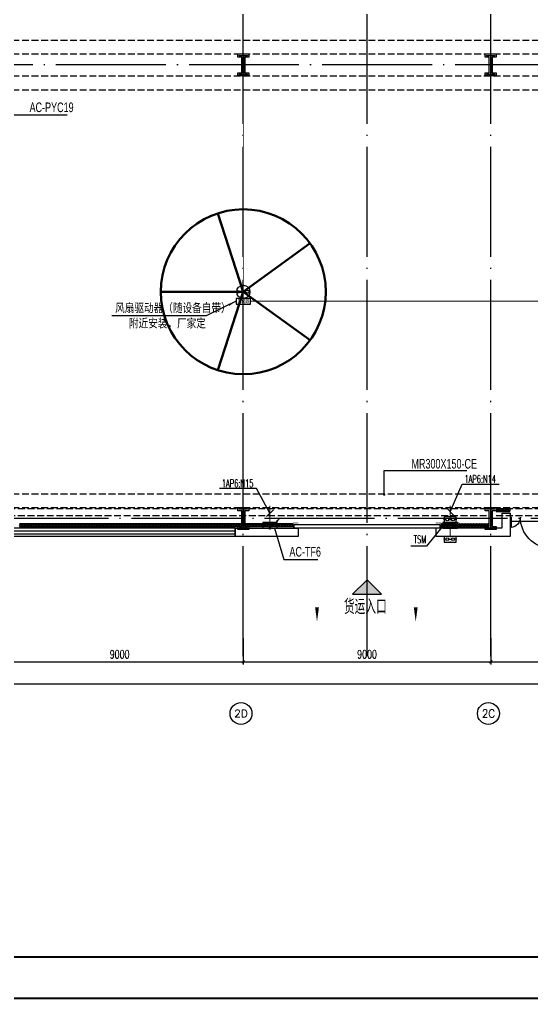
# Model space of a CAD drawing. Extents: x -1396510 to 1250330, y -1892470 to 1623980.
# Drawn here: x -163992 to -145340, y -816618 to -780980 of the extents above; entities that cross this region are included whole.
import ezdxf
from ezdxf.enums import TextEntityAlignment as Align

# ---------------------------------------------------------------- set-up
doc = ezdxf.new("R2010")
doc.units = 0
doc.header["$LTSCALE"] = 1000
doc.header["$MEASUREMENT"] = 0
for name, pattern in [('10平面$0$DASH', [0.35, 0.25, -0.1]), ('DASH', [0.35, 0.25, -0.1]), ('DOTE', [2.42, 2, -0.2, 0.02, -0.2])]:
    doc.linetypes.add(name, pattern=pattern)
doc.layers.get('Defpoints').update_dxf_attribs({"color": 210})
for name, color, linetype in [('0-cxFrame', 155, 'Continuous'), ('10平面$0$WINDOW', 4, 'Continuous'), ('A-AXIS-D', 1, 'Continuous'), ('A-AXIS-DOTE', 14, 'DOTE'), ('A-AXIS-SYMB', 3, 'Continuous'), ('A-HATCH-2', 251, 'Continuous'), ('A-HRAIL', 173, 'Continuous'), ('A-LIN-V', 9, 'Continuous'), ('A-SFCE', 30, 'Continuous'), ('A-TEXT', 61, 'Continuous'), ('A-WINDOW', 140, 'Continuous'), ('AS-COLN', 6, 'Continuous'), ('AS-WALL', 40, 'Continuous'), ('CABLETRAY', 4, 'Continuous'), ('CABLETRAY_DIM', 3, 'Continuous'), ('DIM-照明', 3, 'Continuous'), ('DIM-箱柜', 3, 'Continuous'), ('EQUIP-动力', 3, 'Continuous'), ('EQUIP-箱柜', 3, 'Continuous'), ('FH-tri', 180, 'Continuous'), ('LWIRE', 4, 'Continuous'), ('WIRE-照明', 1, 'Continuous'), ('建-窗', 4, 'Continuous')]:
    doc.layers.add(name, color=color, linetype=linetype)
doc.layers.add('0-cxText', color=131, linetype='Continuous', lineweight=25)
doc.layers.add('A-云线2', color=3, linetype='Continuous', plot=False)
doc.styles.add('_TCH_AXIS', font='COMPLEX', dxfattribs={"bigfont": 'GBCBIG'})
doc.styles.add('_TCH_DIM_T3', font='SIMPLEX', dxfattribs={"width": 0.705882, "bigfont": 'GBCBIG'})
doc.styles.add('_TEL_ATTDEF', font='GBENOR', dxfattribs={"width": 0.8, "height": 3, "bigfont": 'GBCBIG'})
doc.styles.add('_TEL_DIM', font='SIMPLEX', dxfattribs={"width": 0.8, "height": 3.5, "bigfont": 'HZTXT'})
doc.styles.add('A-STANDARD', font='SIMPLEX', dxfattribs={"bigfont": 'GBCBIG'})
doc.styles.add('cx_tuming', font='simhei.ttf')
doc.styles.add('cx_tuqian1', font='')
doc.styles.add('HZTXT5', font='aa.shx', dxfattribs={"width": 0.7, "bigfont": 'hztxt.shx'})
doc.styles.get("Standard").update_dxf_attribs({"font": 'gbenor.shx', "bigfont": 'gbcbig.shx'})
doc.styles.add('黑体', font='simhei.ttf', dxfattribs={"height": 12})
doc.styles.get('cx_tuqian1').set_extended_font_data('SimSun')
doc.dimstyles.new('_TCH_ARCH&&100', dxfattribs={"dimtxt": 297.5, "dimasz": 100, "dimexe": 100, "dimexo": 100, "dimgap": 126.25, "dimtad": 1, "dimdec": 0, "dimzin": 0, "dimdsep": 46, "dimtxsty": '_TCH_DIM_T3', "dimblk": 'ARCHTICK', "dimcen": 0.09, "dimclrt": 7, "dimazin": 2, "dimtfac": 1, "dimtdec": 0, "dimtix": 1, "dimtmove": 2, "dimatfit": 3, "dimfxl": 0, "dimtolj": 1, "dimtzin": 0, "dimarcsym": 0})

# ---------------------------------------------------------------- blocks, each defined once
blk = doc.blocks.new('WINDOW2DLIB$DYNSTYLE$00000005')
at = {"color": 0}
for points in [[(-0.5, 0.5), (-0.5, -0.5)], [(-0.5, 0.5), (0.5, 0.5)], [(0.5, -0.5), (0.5, 0.5)], [(0.5, 0.1667), (-0.5, 0.1667)], [(0.5, -0.1667), (-0.5, -0.1667)], [(-0.5, -0.5), (0.5, -0.5)]]:
    blk.add_lwpolyline(points, dxfattribs=at)
blk = doc.blocks.new('10平面$0$$DorLib2D$00000126')
at = {"color": 0, "linetype": 'Continuous'}
for p, q in [((-0.532, 0.5), (-0.532, 0.9)), ((0.532, 0.9), (0.532, 0.5))]:
    blk.add_line(p, q, dxfattribs=at)
at = {"color": 0, "linetype": '10平面$0$DASH'}
for p, q in [((-0.532, 0.9), (0.532, 0.9)), ((-0.532, 0.5), (0.532, 0.5))]:
    blk.add_line(p, q, dxfattribs=at)
blk = doc.blocks.new('DOOR2DLIB$SYSLIB$00000123')
at = {"color": 0}
for p, q in [((0.475, -0.001), (0.475, 0.752)), ((0.475, 0.752), (0.5, 0.752)), ((0.5, -0.001), (0.5, 0.752)), ((-0.5, 0), (-0.5, 0.252)), ((-0.475, 0.252), (-0.5, 0.252)), ((-0.475, 0), (-0.475, 0.252)), ((-0.475, 0), (-0.5, 0)), ((0.475, -0.001), (0.5, -0.001))]:
    blk.add_line(p, q, dxfattribs=at)
for centre, radius, start, end in [((0.505, -0.002), 0.755, 92.2493, 179.7238), ((-0.501, 0.003), 0.251, 359.7899, 84.0974)]:
    blk.add_arc(centre, radius, start, end, dxfattribs=at)
blk = doc.blocks.new('42343243')
at = {"layer": '10平面$0$WINDOW'}
blk.add_line((-144654, 1222620), (-146154, 1222620), dxfattribs=at)
at = {"layer": 'AS-WALL'}
for p, q in [((-153854, 1223170), (-156154, 1223170)), ((-156154, 1223170), (-156154, 1222870)), ((-153854, 1222870), (-153854, 1223170)), ((-146154, 1223170), (-148854, 1223170)), ((-148854, 1222870), (-148854, 1223170)), ((-146154, 1222620), (-146154, 1223170)), ((-156154, 1222870), (-153854, 1222870)), ((-146454, 1222870), (-148854, 1222870)), ((-146454, 1222320), (-146454, 1222870)), ((-146154, 1222320), (-146154, 1222620)), ((-146454, 1222320), (-146154, 1222320))]:
    blk.add_line(p, q, dxfattribs=at)
at = {"layer": '10平面$0$WINDOW', "zscale": 300}
for name, p, xscale, yscale, rotation in [('DOOR2DLIB$SYSLIB$00000123', (-145404, 1222470), -1500, -1500, 179.9999999999555), ('10平面$0$$DorLib2D$00000126', (-151354, 1223020), 5000, 300, 180)]:
    blk.add_blockref(name, p, dxfattribs=dict(at, xscale=xscale, yscale=yscale, rotation=rotation))
at = {"layer": '建-窗', "xscale": -13200, "yscale": -300, "zscale": 300, "rotation": 359.9999999996728}
blk.add_blockref('WINDOW2DLIB$DYNSTYLE$00000005', (-162754, 1223020), dxfattribs=at)
blk = doc.blocks.new('nt66')
at = {"layer": 'A-HATCH-2', "color": 8}
blk.add_lwpolyline([(-195840, 766870), (-195440, 766870), (-195440, 766758), (-195586, 766758), (-195586, 766182), (-195440, 766182), (-195440, 766070), (-195840, 766070), (-195840, 766182), (-195694, 766182), (-195694, 766758), (-195840, 766758)], close=True, dxfattribs=at)
at = {"layer": 'AS-COLN'}
blk.add_lwpolyline([(-195790, 766820), (-195490, 766820), (-195490, 766808), (-195636, 766808), (-195636, 766132), (-195490, 766132), (-195490, 766120), (-195790, 766120), (-195790, 766132), (-195644, 766132), (-195644, 766808), (-195790, 766808)], close=True, dxfattribs=at)
blk = doc.blocks.new('33333')
for p in [(39786, -109900), (48786, -109900), (39786, -126400), (48786, -126400)]:
    blk.add_blockref('nt66', p)
blk = doc.blocks.new('w42343')
at = {"layer": 'A-HATCH-2', "color": 8, "linetype": 'DASH'}
for p, q in [((-263654, 657470), (-128354, 657470)), ((-263654, 656970), (-128354, 656970)), ((-263654, 656170), (-128354, 656170)), ((-263654, 655670), (-128354, 655670)), ((-263654, 640970), (-128354, 640970)), ((-263654, 640470), (-128354, 640470))]:
    blk.add_line(p, q, dxfattribs=at)
blk = doc.blocks.new('w4324324')
at = {"layer": 'A-HATCH-2', "color": 0, "lineweight": 60}
for q in [(-1694760, 686605), (-1697614, 684532), (-1691907, 684532), (-1696524, 681178), (-1692997, 681178)]:
    blk.add_line((-1694760, 683605), q, dxfattribs=at)
blk.add_circle((-1694760, 683605), 3000, dxfattribs=at)
blk = doc.blocks.new('ner546')
at = {"layer": 'A-LIN-V', "color": 8}
blk.add_blockref('w4324324', (565280, -46744), dxfattribs=at)
blk = doc.blocks.new('3333')
at = {"layer": 'A-SFCE', "const_width": 20}
blk.add_lwpolyline([(-227064, 766320), (-227064, 766510), (-227244, 766510), (-227244, 766320)], dxfattribs=at)
blk = doc.blocks.new('_ArchTick')
at = {"color": 0, "linetype": 'ByBlock', "const_width": 0.4}
blk.add_lwpolyline([(-0.5, -0.5), (0.5, 0.5)], dxfattribs=at)
blk = doc.blocks.new('*D5760')
at = {"layer": 'A-AXIS-D', "color": 0, "lineweight": -2, "transparency": 16777216}
for p, q in [((120300, -86850), (120300, -87810)), ((129300, -86850), (129300, -87810)), ((120300, -87710), (129300, -87710))]:
    blk.add_line(p, q, dxfattribs=at)
at = {"layer": 'Defpoints', "color": 0, "transparency": 16777216}
for p in [(120300, -86750), (129300, -86750), (129300, -87710)]:
    blk.add_point(p, dxfattribs=at)
at = {"layer": 'A-AXIS-D', "color": 0, "lineweight": -2, "transparency": 16777216, "xscale": 100, "yscale": 100, "zscale": 100, "rotation": 180}
blk.add_blockref('_ArchTick', (120300, -87710), dxfattribs=at)
at = {"layer": 'A-AXIS-D', "color": 0, "lineweight": -2, "transparency": 16777216, "xscale": 100, "yscale": 100, "zscale": 100}
blk.add_blockref('_ArchTick', (129300, -87710), dxfattribs=at)
at = {"layer": 'A-AXIS-D', "color": 7, "transparency": 16777216, "insert": (124800, -87435), "char_height": 297.5, "attachment_point": 5, "style": '_TCH_DIM_T3'}
blk.add_mtext('\\A1;9000', dxfattribs=at)
blk = doc.blocks.new('*D5761')
at = {"layer": 'A-AXIS-D', "color": 0, "lineweight": -2, "transparency": 16777216}
for p, q in [((129300, -86850), (129300, -87810)), ((138300, -86850), (138300, -87810)), ((129300, -87710), (138300, -87710))]:
    blk.add_line(p, q, dxfattribs=at)
at = {"layer": 'Defpoints', "color": 0, "transparency": 16777216}
for p in [(129300, -86750), (138300, -86750), (138300, -87710)]:
    blk.add_point(p, dxfattribs=at)
at = {"layer": 'A-AXIS-D', "color": 0, "lineweight": -2, "transparency": 16777216, "xscale": 100, "yscale": 100, "zscale": 100, "rotation": 180}
blk.add_blockref('_ArchTick', (129300, -87710), dxfattribs=at)
at = {"layer": 'A-AXIS-D', "color": 0, "lineweight": -2, "transparency": 16777216, "xscale": 100, "yscale": 100, "zscale": 100}
blk.add_blockref('_ArchTick', (138300, -87710), dxfattribs=at)
at = {"layer": 'A-AXIS-D', "color": 7, "transparency": 16777216, "insert": (133800, -87435), "char_height": 297.5, "attachment_point": 5, "style": '_TCH_DIM_T3'}
blk.add_mtext('\\A1;9000', dxfattribs=at)
blk = doc.blocks.new('*D5762')
at = {"layer": 'A-AXIS-D', "color": 0, "lineweight": -2, "transparency": 16777216}
for p, q in [((138300, -86850), (138300, -87810)), ((147300, -86850), (147300, -87810)), ((138300, -87710), (147300, -87710))]:
    blk.add_line(p, q, dxfattribs=at)
at = {"layer": 'Defpoints', "color": 0, "transparency": 16777216}
for p in [(138300, -86750), (147300, -86750), (147300, -87710)]:
    blk.add_point(p, dxfattribs=at)
at = {"layer": 'A-AXIS-D', "color": 0, "lineweight": -2, "transparency": 16777216, "xscale": 100, "yscale": 100, "zscale": 100, "rotation": 180}
blk.add_blockref('_ArchTick', (138300, -87710), dxfattribs=at)
at = {"layer": 'A-AXIS-D', "color": 0, "lineweight": -2, "transparency": 16777216, "xscale": 100, "yscale": 100, "zscale": 100}
blk.add_blockref('_ArchTick', (147300, -87710), dxfattribs=at)
at = {"layer": 'A-AXIS-D', "color": 7, "transparency": 16777216, "insert": (142800, -87435), "char_height": 297.5, "attachment_point": 5, "style": '_TCH_DIM_T3'}
blk.add_mtext('\\A1;9000', dxfattribs=at)
blk = doc.blocks.new('*D5765')
at = {"layer": 'A-AXIS-D', "color": 0, "lineweight": -2, "transparency": 16777216}
for p, q in [((-900, -86950), (-900, -88610)), ((157100, -86950), (157100, -88610)), ((-900, -88510), (157100, -88510))]:
    blk.add_line(p, q, dxfattribs=at)
at = {"layer": 'Defpoints', "color": 0, "transparency": 16777216}
for p in [(-900, -86850), (157100, -86850), (157100, -88510)]:
    blk.add_point(p, dxfattribs=at)
at = {"layer": 'A-AXIS-D', "color": 0, "lineweight": -2, "transparency": 16777216, "xscale": 100, "yscale": 100, "zscale": 100, "rotation": 180}
blk.add_blockref('_ArchTick', (-900, -88510), dxfattribs=at)
at = {"layer": 'A-AXIS-D', "color": 0, "lineweight": -2, "transparency": 16777216, "xscale": 100, "yscale": 100, "zscale": 100}
blk.add_blockref('_ArchTick', (157100, -88510), dxfattribs=at)
at = {"layer": 'A-AXIS-D', "color": 7, "transparency": 16777216, "insert": (78100, -88235), "char_height": 297.5, "attachment_point": 5, "style": '_TCH_DIM_T3'}
blk.add_mtext('\\A1;158000', dxfattribs=at)
blk = doc.blocks.new('99平面图例外参$0$$LinePat$圆环')
for points in [[(0, 150), (300, 150)], [(0, 0), (300, 0)], [(0, -150), (300, -150)]]:
    blk.add_lwpolyline(points)
at = {"color": 0}
blk.add_circle((150, 0), 150, dxfattribs=at)
blk = doc.blocks.new('$equip$00002854')
for p, q in [((-0.62, 0.13), (-0.1, 0.02)), ((-0.62, -0.13), (-0.62, 0.13)), ((0.62, 0.13), (0.1, 0.02)), ((0.62, -0.13), (0.62, 0.13)), ((-0.1, -0.02), (-0.62, -0.13)), ((0.1, -0.02), (0.62, -0.13))]:
    blk.add_line(p, q)
at = {"const_width": 0.0571}
blk.add_lwpolyline([(-0.69, 0, 1), (0.69, 0, 1), (-0.69, 0, 1.215985)], format="xyb", dxfattribs=at)
for radius in [0.688, 0.104]:
    blk.add_circle((0, 0), radius)
for p in [(-0.69, 0), (0, 0.69), (0.69, 0), (0, -0.69)]:
    blk.add_point(p)
at = {"color": 7, "style": '_TEL_DIM', "flags": 1}
for tag in ['A', 'REMARK']:
    blk.add_attdef(tag, text='', height=0.00002, dxfattribs=at).set_placement((0, 0), align=Align.MIDDLE_CENTER)
blk = doc.blocks.new('$equip$00002926')
for p, q in [((0.75, 0.6), (-0.75, 0.6)), ((-0.75, 0.6), (-0.75, 0)), ((-0.75, 0), (0.75, 0)), ((0.75, 0), (0.75, 0.6))]:
    blk.add_line(p, q)
at = {"const_width": 0.0571}
blk.add_lwpolyline([(-0.75, 0.6), (-0.75, 0), (0.75, 0), (0.75, 0.6), (-0.75, 0.6), (-0.75, 0)], dxfattribs=at)
for p in [(-0.75, 0.3), (0, 0.6), (0, 0), (0.75, 0.3)]:
    blk.add_point(p)
at = {"color": 7, "style": '_TEL_DIM'}
blk.add_attdef('$TEXT$', text='', height=0.4, dxfattribs=at).set_placement((0, 0.3), align=Align.MIDDLE_CENTER)
at = {"color": 7, "style": '_TEL_DIM', "flags": 1}
for tag in ['A', 'REMARK']:
    blk.add_attdef(tag, text='', height=0.00002, dxfattribs=at).set_placement((0, 0), align=Align.MIDDLE_CENTER)
blk = doc.blocks.new('$equip$00002708')
for p, q in [((-0.75, 0.6), (-0.75, 0)), ((0.75, 0.6), (-0.75, 0.6)), ((-0.75, 0), (0.75, 0)), ((0.75, 0), (0.75, 0.6))]:
    blk.add_line(p, q)
at = {"const_width": 0.0571}
blk.add_lwpolyline([(-0.75, 0.6), (-0.75, 0), (0.75, 0), (0.75, 0.6), (-0.75, 0.6), (-0.75, 0)], dxfattribs=at)
for p in [(-0.75, 0.3), (0, 0.6), (0, 0), (0.75, 0.3)]:
    blk.add_point(p)
at = {"color": 7, "style": '_TEL_DIM', "flags": 1}
for tag in ['REMARK', 'A']:
    blk.add_attdef(tag, text='', height=0.4, dxfattribs=at).set_placement((0, 0), align=Align.MIDDLE_CENTER)
at = {"color": 7, "style": '_TEL_DIM'}
blk.add_attdef('$TEXT$', text='', height=0.4, dxfattribs=at).set_placement((0, 0.3), align=Align.MIDDLE_CENTER)
blk = doc.blocks.new('$equip$00002868')
for p, q in [((-0.62, 0.29), (-0.62, -0.29)), ((0.62, 0.29), (-0.62, 0.29)), ((-0.15, 0.01), (0.15, 0.01)), ((0.62, -0.29), (0.62, 0.29)), ((-0.62, -0.29), (0.62, -0.29))]:
    blk.add_line(p, q)
at = {"const_width": 0.0571}
blk.add_lwpolyline([(-0.62, 0.29), (-0.62, -0.29), (0.62, -0.29), (0.62, 0.29), (-0.62, 0.29), (-0.62, -0.29)], dxfattribs=at)
for centre in [(-0.3, 0.01), (0.3, 0.01)]:
    blk.add_circle(centre, 0.15)
for p in [(-0.62, 0), (0, 0.29), (0.62, 0), (0, -0.29)]:
    blk.add_point(p)
at = {"color": 7, "style": '_TEL_DIM', "flags": 1}
for tag in ['A', 'REMARK']:
    blk.add_attdef(tag, text='', height=0.00002, dxfattribs=at).set_placement((0, 0), align=Align.MIDDLE_CENTER)
blk = doc.blocks.new('$TelecSys$00000079')
for p, q in [((0.7, 0.7), (0, 0)), ((0.1, 0.1), (0.1, 0.1)), ((-0.1, -0.1), (-0.1, -0.1))]:
    blk.add_line(p, q)
at = {"const_width": 0.142}
blk.add_lwpolyline([(-0.07, 0, 1), (0.07, 0, 1)], format="xyb", close=True, dxfattribs=at)
blk.add_solid([(0.63, 0.77), (0.77, 0.63), (1.15, 1.15)])
at = {"width": 0.8, "flags": 9}
blk.add_attdef('A', (0, 0), '', height=0.00002, dxfattribs=at)
blk = doc.blocks.new('TK22.A0+1 L(Dragon)')
at = {"layer": '0-cxFrame', "color": 7, "const_width": 0.5}
blk.add_lwpolyline([(0, 0), (-1485, 0), (-1485, 841), (0, 841)], close=True, dxfattribs=at)
at = {"layer": '0-cxFrame', "const_width": 0.5}
blk.add_lwpolyline([(-80, 10), (-1465, 10), (-1465, 831), (-80, 831)], close=True, dxfattribs=at)
at = {"style": '黑体', "flags": 4}
blk.add_attdef('图幅', text='', height=3.3, dxfattribs=at).set_placement((-40, 3), align=Align.RIGHT)
at = {"layer": '0-cxText', "flags": 4}
for tag, height, style, p in [('建设单位', 3.5, 'cx_tuming', (-45, 240)), ('项目名称', 3.5, 'cx_tuming', (-45, 210)), ('子项名称', 3.5, 'cx_tuming', (-45, 180)), ('工程编号', 3.3, 'cx_tuqian1', (-35, 165)), ('图名1', 3.5, 'cx_tuming', (-45, 87)), ('图名2', 3.5, 'cx_tuming', (-45, 79)), ('图名3', 3.5, 'cx_tuming', (-45, 71)), ('出图日期', 3.3, 'cx_tuqian1', (-39, 60)), ('专业', 3.3, 'cx_tuqian1', (-55, 52)), ('图号', 3.3, 'cx_tuqian1', (-55, 44)), ('版次', 3.3, 'cx_tuqian1', (-20, 44))]:
    blk.add_attdef(tag, text='', height=height, dxfattribs=dict(at, style=style)).set_placement(p, align=Align.MIDDLE)
at = {"layer": 'Defpoints', "color": 6, "flags": 4}
for tag, height, style, p in [('tufu', 3.3, '黑体', (-12, 12)), ('dwfname', 4, 'cx_tuqian1', (-80, 3))]:
    blk.add_attdef(tag, text='', height=height, dxfattribs=dict(at, style=style)).set_placement(p, align=Align.RIGHT)
blk = doc.blocks.new('世赫2#厂房一层0821')
at = {"layer": 'FH-tri'}
h = blk.add_hatch(color=8, dxfattribs=at)
h.dxf.hatch_style = 1
h.paths.add_polyline_path([(133269.7, -85252.6), (134330.3, -85252.6), (133800, -84722.3)])
at = {"layer": 'A-AXIS-D'}
for centre in [(129215.1, -89588.9), (138215.1, -89588.9)]:
    blk.add_circle(centre, 400, dxfattribs=at)
at = {"layer": 'A-AXIS-DOTE', "color": 8, "ltscale": 2}
for p, q in [((129300, -87498.9), (129300, 6300)), ((133800, -87498.9), (133800, 6300)), ((138300, -87498.9), (138300, 6300)), ((165204.2, -66000), (-11095.8, -66000)), ((163114.2, -82500), (-11095.8, -82500))]:
    blk.add_line(p, q, dxfattribs=at)
at = {"layer": 'A-AXIS-SYMB', "color": 8}
for points in [[(131980, -84792.3, 0, 0, 0), (131980, -86252.3, 0, 140, 0), (131980, -85727.3, 0, 0, 0)], [(135570, -84792.3, 0, 0, 0), (135570, -86252.3, 0, 140, 0), (135570, -85727.3, 0, 0, 0)]]:
    blk.add_lwpolyline(points, format="xyseb", dxfattribs=at)
at = {"layer": 'A-SFCE', "linetype": 'DASH'}
for p, q in [((138150, -82150), (120450, -82150)), ((138150, -82400), (120450, -82400))]:
    blk.add_line(p, q, dxfattribs=at)
at = {"layer": 'A-SFCE', "color": 2, "linetype": 'DASH'}
for p, q in [((147150, -82150), (138450, -82150)), ((147150, -82400), (138450, -82400))]:
    blk.add_line(p, q, dxfattribs=at)
at = {"layer": 'FH-tri', "color": 8}
blk.add_lwpolyline([(133269.7, -85252.6), (134330.3, -85252.6), (134330.3, -85252.6), (133800, -84722.3)], close=True, dxfattribs=at)
at = {"layer": 'A-HRAIL', "yscale": 0.3333333333111111, "zscale": 0.3333333333111111}
for p, xscale, rotation in [((138600, -82200), 0.3333327848855343, 180), ((138700, -82200), 0.3333327848855343, 180), ((138800, -82200), 0.3333327848855343, 180), ((138900, -82200), 0.3333327848855343, 180), ((139000, -82200), 0.3333327848855343, 180), ((121263.4, -82744), 0.3368181817957239, 180.0000000002033), ((121364.5, -82744), 0.3368181817957239, 180.0000000002033), ((121465.5, -82744), 0.3368181817957239, 180.0000000002033), ((121566.5, -82744), 0.3368181817957239, 180.0000000002033), ((121667.6, -82744), 0.3368181817957239, 180.0000000002033), ((121768.6, -82744), 0.3368181817957239, 180.0000000002033), ((121869.7, -82744), 0.3368181817957239, 180.0000000002033), ((121970.7, -82744), 0.3368181817957239, 180.0000000002033), ((122071.8, -82744), 0.3368181817957239, 180.0000000002033), ((122172.8, -82744), 0.3368181817957239, 180.0000000002033), ((122273.9, -82744), 0.3368181817957239, 180.0000000002033), ((122374.9, -82744), 0.3368181817957239, 180.0000000002033), ((122476, -82744), 0.3368181817957239, 180.0000000002033), ((122577, -82744), 0.3368181817957239, 180.0000000002033), ((122678, -82744), 0.3368181817957239, 180.0000000002033), ((122779.1, -82744), 0.3368181817957239, 180.0000000002033), ((122880.1, -82744), 0.3368181817957239, 180.0000000002033), ((122981.2, -82744), 0.3368181817957239, 180.0000000002033), ((123082.2, -82744), 0.3368181817957239, 180.0000000002033), ((123183.3, -82744), 0.3368181817957239, 180.0000000002033), ((123284.3, -82744), 0.3368181817957239, 180.0000000002033), ((123385.4, -82744), 0.3368181817957239, 180.0000000002033), ((123486.4, -82744), 0.3368181817957239, 180.0000000002033), ((123587.5, -82744), 0.3368181817957239, 180.0000000002033), ((123688.5, -82744), 0.3368181817957239, 180.0000000002033), ((123789.5, -82744), 0.3368181817957239, 180.0000000002033), ((123890.6, -82744), 0.3368181817957239, 180.0000000002033), ((123991.6, -82744), 0.3368181817957239, 180.0000000002033), ((124092.7, -82744), 0.3368181817957239, 180.0000000002033), ((124193.7, -82744), 0.3368181817957239, 180.0000000002033), ((124294.8, -82744), 0.3368181817957239, 180.0000000002033), ((124395.8, -82744), 0.3368181817957239, 180.0000000002033), ((124496.9, -82744), 0.3368181817957239, 180.0000000002033), ((124597.9, -82744), 0.3368181817957239, 180.0000000002033), ((124699, -82744), 0.3368181817957239, 180.0000000002033), ((124800, -82744), 0.3368181817957239, 180.0000000002033), ((124901, -82744), 0.3368181817957239, 180.0000000002033), ((125002.1, -82744), 0.3368181817957239, 180.0000000002033), ((125103.1, -82744), 0.3368181817957239, 180.0000000002033), ((125204.2, -82744), 0.3368181817957239, 180.0000000002033), ((125305.2, -82744), 0.3368181817957239, 180.0000000002033), ((125406.3, -82744), 0.3368181817957239, 180.0000000002033), ((125507.3, -82744), 0.3368181817957239, 180.0000000002033), ((125608.4, -82744), 0.3368181817957239, 180.0000000002033), ((125709.4, -82744), 0.3368181817957239, 180.0000000002033), ((125810.5, -82744), 0.3368181817957239, 180.0000000002033), ((125911.5, -82744), 0.3368181817957239, 180.0000000002033), ((126012.5, -82744), 0.3368181817957239, 180.0000000002033), ((126113.6, -82744), 0.3368181817957239, 180.0000000002033), ((126214.6, -82744), 0.3368181817957239, 180.0000000002033), ((126315.7, -82744), 0.3368181817957239, 180.0000000002033), ((126416.7, -82744), 0.3368181817957239, 180.0000000002033), ((126517.8, -82744), 0.3368181817957239, 180.0000000002033), ((126618.8, -82744), 0.3368181817957239, 180.0000000002033), ((126719.9, -82744), 0.3368181817957239, 180.0000000002033), ((126820.9, -82744), 0.3368181817957239, 180.0000000002033), ((126922, -82744), 0.3368181817957239, 180.0000000002033), ((127023, -82744), 0.3368181817957239, 180.0000000002033), ((127124, -82744), 0.3368181817957239, 180.0000000002033), ((127225.1, -82744), 0.3368181817957239, 180.0000000002033), ((127326.1, -82744), 0.3368181817957239, 180.0000000002033), ((127427.2, -82744), 0.3368181817957239, 180.0000000002033), ((127528.2, -82744), 0.3368181817957239, 180.0000000002033), ((127629.3, -82744), 0.3368181817957239, 180.0000000002033), ((127730.3, -82744), 0.3368181817957239, 180.0000000002033), ((127831.4, -82744), 0.3368181817957239, 180.0000000002033), ((127932.4, -82744), 0.3368181817957239, 180.0000000002033), ((128033.5, -82744), 0.3368181817957239, 180.0000000002033), ((128134.5, -82744), 0.3368181817957239, 180.0000000002033), ((128235.5, -82744), 0.3368181817957239, 180.0000000002033), ((128336.6, -82744), 0.3368181817957239, 180.0000000002033), ((128437.6, -82744), 0.3368181817957239, 180.0000000002033), ((128538.7, -82744), 0.3368181817957239, 180.0000000002033), ((128639.7, -82744), 0.3368181817957239, 180.0000000002033), ((128740.8, -82744), 0.3368181817957239, 180.0000000002033), ((128841.8, -82744), 0.3368181817957239, 180.0000000002033), ((128942.9, -82744), 0.3368181817957239, 180.0000000002033), ((129043.9, -82744), 0.3368181817957239, 180.0000000002033), ((129145, -82744), 0.3368181817957239, 180.0000000002033), ((129246, -82744), 0.3368181817957239, 180.0000000002033), ((129457.3, -82744), 0.3444734679202548, 180.000000000205), ((129560.7, -82744), 0.3444734679202548, 180.000000000205), ((129664, -82744), 0.3444734679202548, 180.000000000205), ((129767.4, -82744), 0.3444734679202548, 180.000000000205), ((129870.7, -82744), 0.3444734679202548, 180.000000000205), ((129974.1, -82744), 0.3444734679202548, 180.000000000205), ((130077.4, -82744), 0.3444734679202548, 180.000000000205), ((130180.7, -82744), 0.3444734679202548, 180.000000000205), ((130284.1, -82744), 0.3444734679202548, 180.000000000205), ((130387.4, -82744), 0.3444734679202548, 180.000000000205), ((130490.8, -82744), 0.3444734679202548, 180.000000000205), ((130594.1, -82744), 0.3444734679202548, 180.000000000205), ((130697.4, -82744), 0.3444734679202548, 180.000000000205), ((130800.8, -82744), 0.3444734679202548, 180.000000000205), ((130904.1, -82744), 0.3444734679202548, 180.000000000205), ((131007.5, -82744), 0.3444734679202548, 180.000000000205), ((131110.8, -82744), 0.3444734679202548, 180.000000000205), ((136489.2, -82744), -0.344473467906519, 179.999999999795), ((136592.5, -82744), -0.344473467906519, 179.999999999795), ((136695.9, -82744), -0.344473467906519, 179.999999999795), ((136799.2, -82744), -0.344473467906519, 179.999999999795), ((136902.6, -82744), -0.344473467906519, 179.999999999795), ((137005.9, -82744), -0.344473467906519, 179.999999999795), ((137109.2, -82744), -0.344473467906519, 179.999999999795), ((137212.6, -82744), -0.344473467906519, 179.999999999795), ((137315.9, -82744), -0.344473467906519, 179.999999999795), ((137419.3, -82744), -0.344473467906519, 179.999999999795), ((137522.6, -82744), -0.344473467906519, 179.999999999795), ((137625.9, -82744), -0.344473467906519, 179.999999999795), ((137729.3, -82744), -0.344473467906519, 179.999999999795), ((137832.6, -82744), -0.344473467906519, 179.999999999795), ((137936, -82744), -0.344473467906519, 179.999999999795), ((138039.3, -82744), -0.344473467906519, 179.999999999795), ((138142.7, -82744), -0.344473467906519, 179.999999999795)]:
    blk.add_blockref('99平面图例外参$0$$LinePat$圆环', p, dxfattribs=dict(at, xscale=xscale, rotation=rotation))
at = {"layer": 'A-LIN-V', "color": 8, "rotation": 90.00000000000001}
blk.add_blockref('ner546', (766160.7, 1055230), dxfattribs=at)
at = {"layer": 'A-SFCE', "xscale": -1, "rotation": 90}
blk.add_blockref('3333', (897620.8, -309904.2), dxfattribs=at)
at = {"layer": 'A-SFCE', "rotation": 270}
blk.add_blockref('3333', (-630020.8, -309904.2), dxfattribs=at)
at = {"layer": 'A-WINDOW'}
for name in ['33333', 'w42343']:
    blk.add_blockref(name, (285154.2, -722570), dxfattribs=at)
at = {"layer": 'A-WINDOW', "xscale": -1, "rotation": 180}
blk.add_blockref('42343243', (285154.2, 1140020), dxfattribs=at)
at = {"layer": 'A-AXIS-D', "color": 7, "style": '_TCH_AXIS'}
for s, height, p, p2 in [('2C', 288.12, (137975, -89732.9), (138455.2, -89732.9)), ('2D', 276.42, (128971.6, -89727.1), (129458.6, -89727.1))]:
    blk.add_text(s, height=height, dxfattribs=at).set_placement(p, p2, align=Align.FIT)
at = {"layer": 'A-TEXT', "color": 8, "style": 'A-STANDARD'}
blk.add_text('货运入口', height=540.14, dxfattribs=at).set_placement((132958.7, -85974.7))
at = {"layer": 'A-AXIS-D'}
for base, p1, p2, picture, middle in [((157100, -88510), (-900, -86850), (157100, -86850), '*D5765', (78100, -88235)), ((129300, -87710), (120300, -86750), (129300, -86750), '*D5760', (124800, -87435)), ((138300, -87710), (129300, -86750), (138300, -86750), '*D5761', (133800, -87435)), ((147300, -87710), (138300, -86750), (147300, -86750), '*D5762', (142800, -87435))]:
    dim = blk.add_linear_dim(base=base, p1=p1, p2=p2, angle=0, dimstyle='_TCH_ARCH&&100', dxfattribs=at)
    dim.commit()
    dim.dimension.update_dxf_attribs({"geometry": picture, "text_midpoint": middle, "dimtype": 161})

msp = doc.modelspace()

# ---------------------------------------------------------------- linework, layer by layer
at = {"layer": 'CABLETRAY', "const_width": 7.5}
for points in [[(-197202.9, -798260), (-144282.9, -798260)], [(-144282.9, -798660), (-197202.9, -798660)]]:
    msp.add_lwpolyline(points, dxfattribs=at)
at = {"layer": 'CABLETRAY_DIM'}
for p, q in [((-150730, -798260), (-150730, -797380)), ((-150730, -797380), (-147730, -797380))]:
    msp.add_line(p, q, dxfattribs=at)
at = {"layer": 'CABLETRAY_DIM', "const_width": 40}
msp.add_lwpolyline([(-150730, -798280, 1), (-150730, -798240, 1)], format="xyb", close=True, dxfattribs=at)
at = {"layer": 'DIM-照明'}
for p, q in [((-154762.1, -798806.3), (-155009.6, -799053.7)), ((-148207.9, -799003.7), (-148455.4, -798756.3))]:
    msp.add_line(p, q, dxfattribs=at)
for points in [[(-148331.7, -798880), (-147900, -797880)], [(-147900, -797880), (-146549, -797880)], [(-155380, -798040), (-156723, -798040)], [(-154885.8, -798930), (-155380, -798040)]]:
    msp.add_lwpolyline(points, dxfattribs=at)
at = {"layer": 'DIM-箱柜'}
for p, q in [((-164310, -784450), (-162260, -784450)), ((-156116.7, -791225.6), (-157200, -791760)), ((-157200, -791760), (-160640, -791760)), ((-154715.1, -799480), (-154379.4, -800614.3)), ((-148591.7, -799380), (-149191.7, -800130)), ((-149191.7, -800130), (-149762.5, -800130)), ((-154379.4, -800614.3), (-153140, -800614.3))]:
    msp.add_line(p, q, dxfattribs=at)
msp.add_lwpolyline([(-156116.7, -791225.6, 0, 80, 0), (-156385.7, -791358.3, 0, 0, 0)], format="xyseb", dxfattribs=at)
at = {"layer": 'WIRE-照明', "linetype": 'Continuous', "const_width": 35}
for points in [[(-155854.2, -790639.4), (-155854.2, -774830.6)], [(-155591.7, -791225.6), (-138116.7, -791225.6)], [(-154885.8, -799270), (-154885.8, -798660)], [(-148331.7, -799065.8), (-148331.7, -798660)], [(-148331.7, -799780), (-148331.7, -799480)]]:
    msp.add_lwpolyline(points, dxfattribs=at)

# ---------------------------------------------------------------- block references
at = {"layer": '0-cxFrame', "xscale": 150, "yscale": 150, "zscale": 150}
msp.add_blockref('TK22.A0+1 L(Dragon)', (-96485, -816580), dxfattribs=at)
at = {"layer": 'A-云线2'}
msp.add_blockref('世赫2#厂房一层0821', (-285154.2, -716630), dxfattribs=at)
at = {"layer": 'EQUIP-动力', "xscale": 350, "yscale": 350, "zscale": 350}
msp.add_blockref('$equip$00002854', (-155854.2, -790880), dxfattribs=at)
at = {"layer": 'EQUIP-动力', "linetype": 'ByBlock', "xscale": 350, "yscale": 350, "zscale": 350}
for p in [(-148331.2, -799167.9), (-148331.2, -799882.1)]:
    msp.add_blockref('$equip$00002868', p, dxfattribs=at)
at = {"layer": 'EQUIP-箱柜'}
ref = msp.add_blockref('$equip$00002926', (-155854.2, -791330.6), dxfattribs=dict(at, xscale=350, yscale=350, zscale=350))
ref.add_attrib('$TEXT$', '驱动器', dxfattribs={"layer": '0', "color": 7, "height": 140, "style": '_TEL_ATTDEF'}).set_placement((-155854.2, -791225.6), align=Align.MIDDLE_CENTER)
ref = msp.add_blockref('$equip$00002708', (-154885.8, -799480), dxfattribs=dict(at, xscale=350, yscale=350, zscale=350))
ref.add_attrib('$TEXT$', 'AC-TF', dxfattribs={"layer": '0', "color": 7, "height": 140, "style": '_TEL_ATTDEF'}).set_placement((-154885.8, -799375), align=Align.MIDDLE_CENTER)
at = {"layer": 'EQUIP-箱柜', "linetype": 'ByBlock'}
ref = msp.add_blockref('$equip$00002708', (-148331.7, -799480), dxfattribs=dict(at, xscale=350, yscale=350, zscale=350))
ref.add_attrib('$TEXT$', 'AC-TS', dxfattribs={"layer": '0', "color": 7, "height": 175, "style": '_TEL_ATTDEF'}).set_placement((-148331.7, -799356.9), align=Align.MIDDLE_CENTER)
at = {"layer": 'LWIRE', "xscale": 350, "yscale": 350, "zscale": 350}
msp.add_blockref('$TelecSys$00000079', (-154885.8, -799480), dxfattribs=at)

# ---------------------------------------------------------------- texts
at = {"layer": 'CABLETRAY_DIM', "color": 7, "style": 'HZTXT5', "width": 0.7}
msp.add_text('MR300X150-CE', height=350, dxfattribs=at).set_placement((-149739.7, -797310))
at = {"layer": 'DIM-照明', "color": 7, "style": '_TEL_DIM', "width": 0.6}
for s, p in [('1AP6:N14', (-147812.5, -797830)), ('1AP6:N15', (-156635.5, -797990))]:
    msp.add_text(s, height=280, dxfattribs=at).set_placement(p)
at = {"layer": 'DIM-箱柜', "color": 7}
for s, height, style, width, p in [('AC-PYC19', 350, 'HZTXT5', 0.7, (-163629.5, -784345)), ('风扇驱动器（随设备自带）', 350, '_TEL_DIM', 0.8, (-160517.3, -791655)), ('附近安装，厂家定', 350, '_TEL_DIM', 0.8, (-160014.6, -792215)), ('TSM', 280, '_TEL_DIM', 0.6, (-149657.5, -800025)), ('AC-TF6', 350, 'HZTXT5', 0.7, (-154177.6, -800509.3))]:
    msp.add_text(s, height=height, dxfattribs=dict(at, style=style, width=width)).set_placement(p)

doc.saveas('drawing.dxf')
